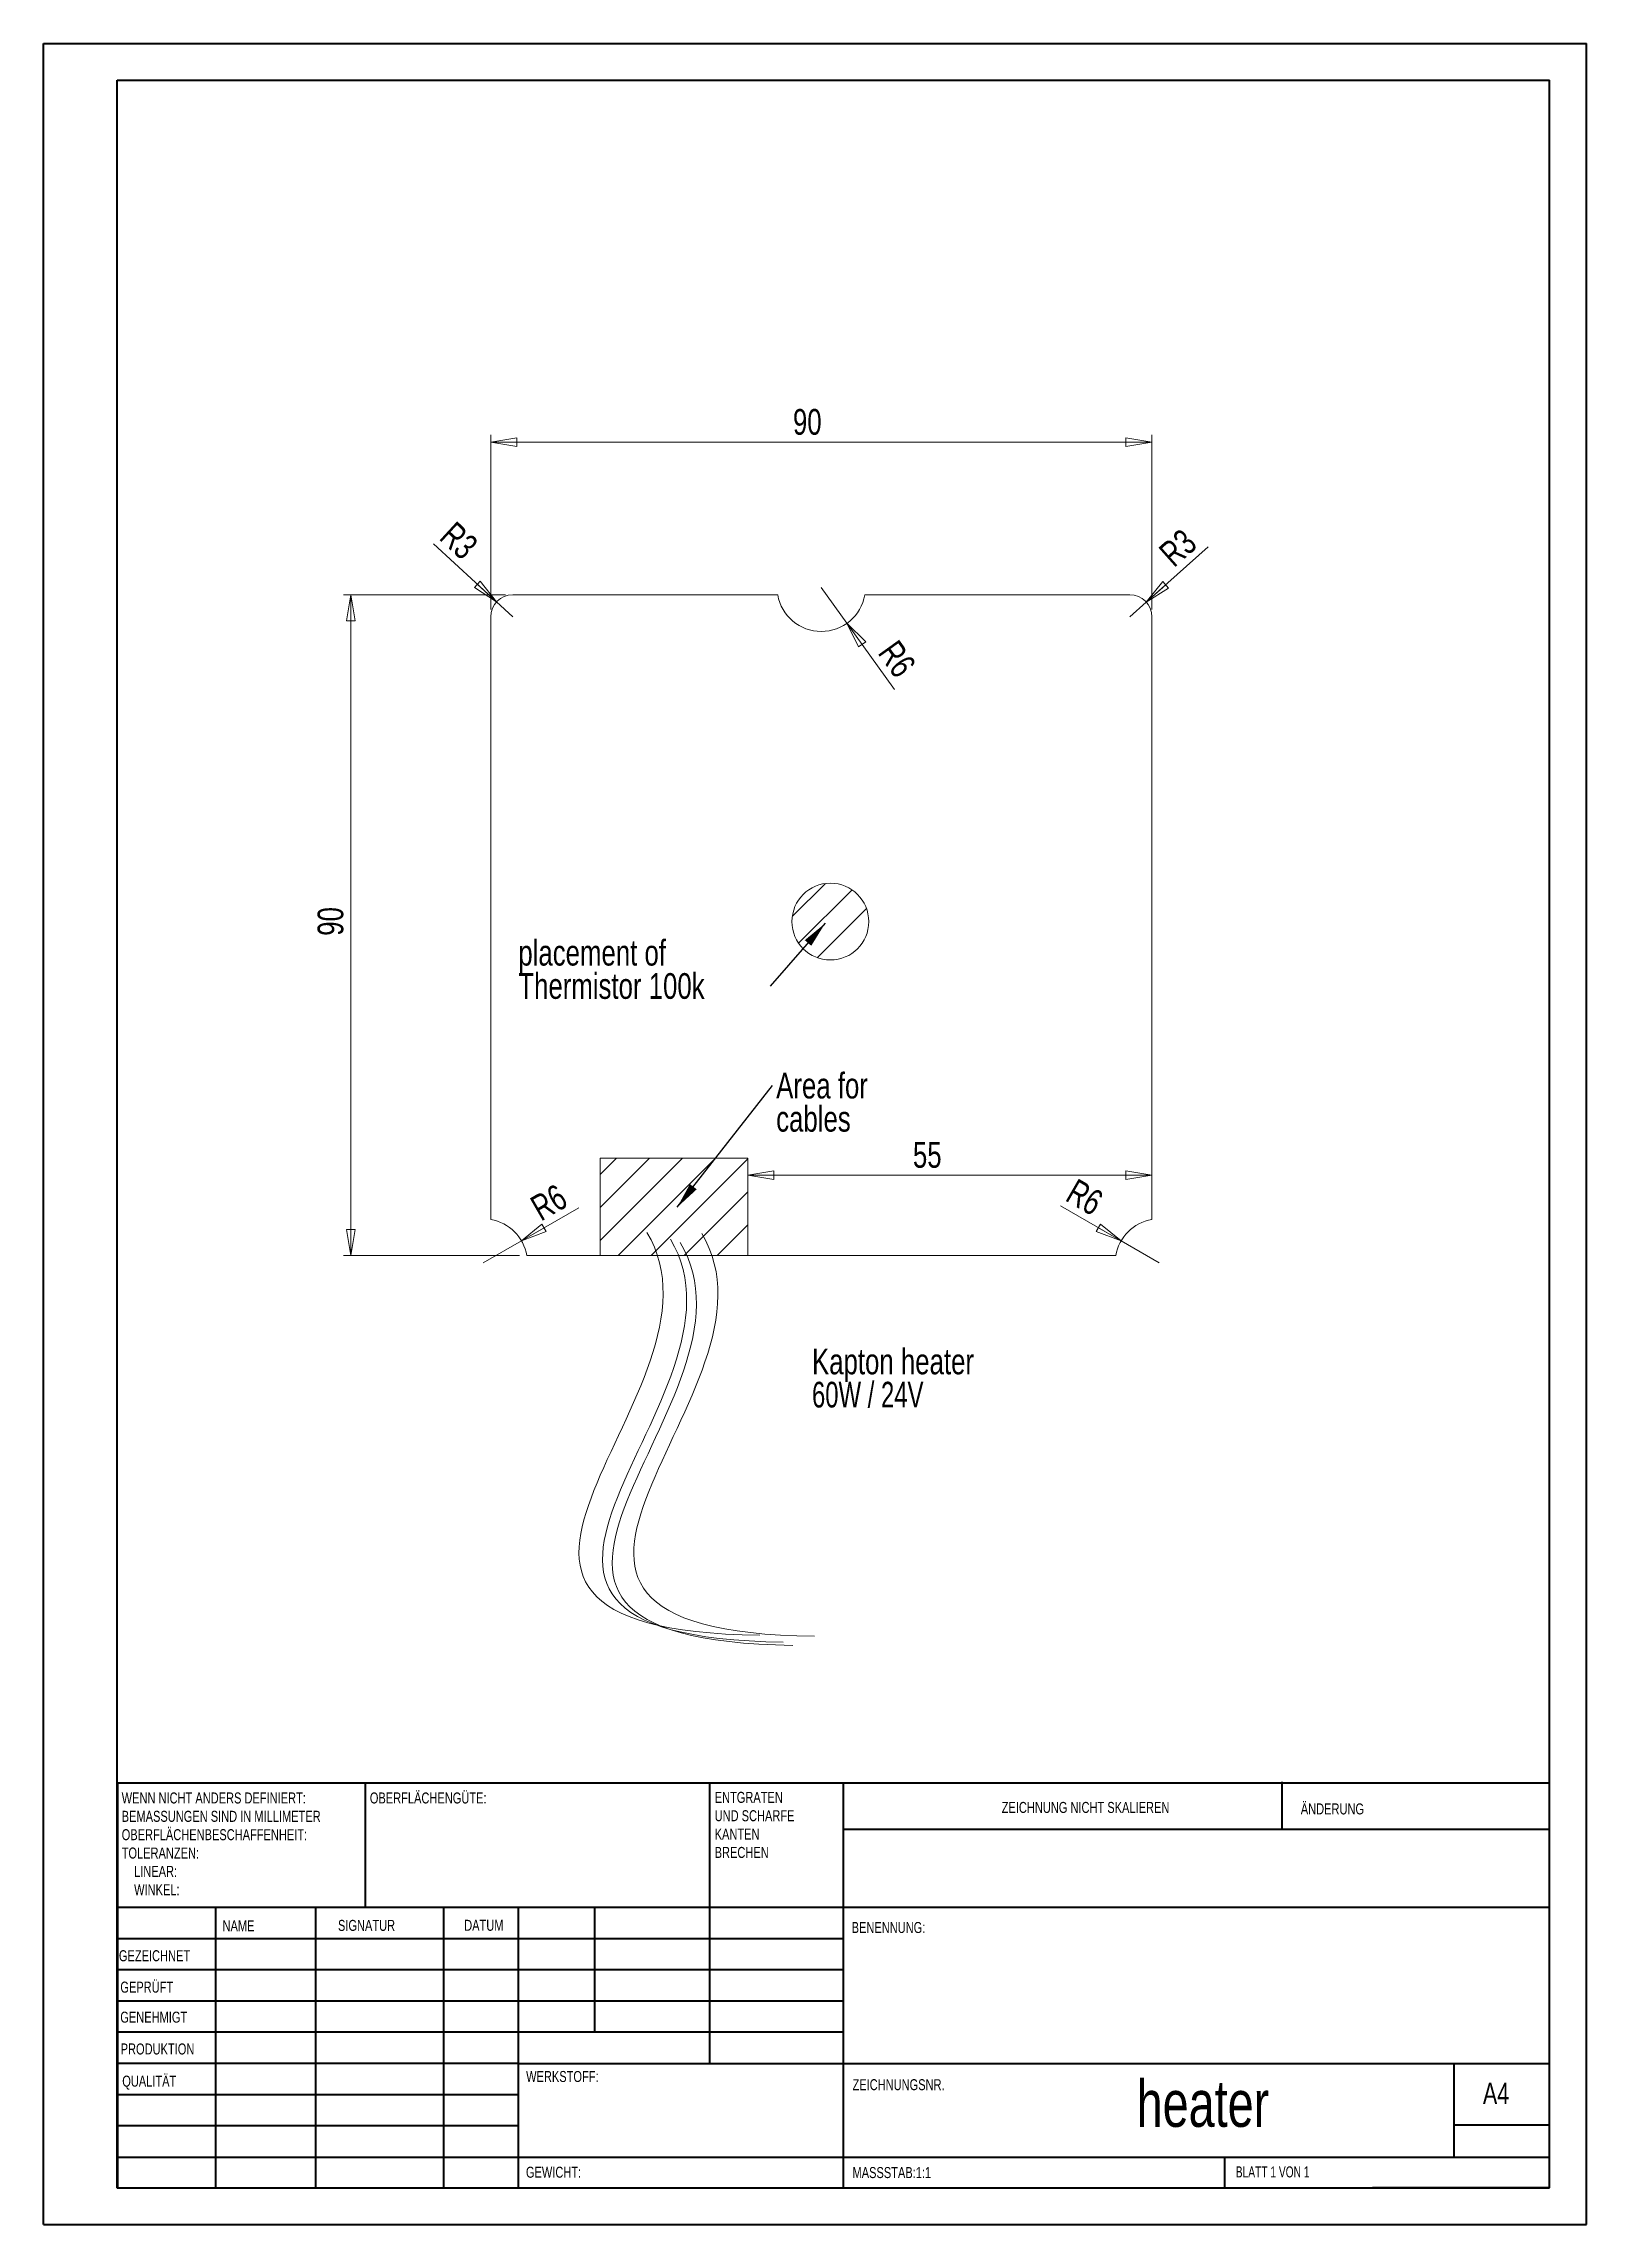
# Model space of a CAD drawing. Header units: millimetres. Extents: x 0 to 210, y 0 to 297.
import ezdxf

# ---------------------------------------------------------------- set-up
doc = ezdxf.new("R2010")
doc.units = ezdxf.units.MM
doc.styles.add('SLDTEXTSTYLE0', font='TXT', dxfattribs={"width": 0.75})
doc.styles.add('SLDTEXTSTYLE1', font='TXT', dxfattribs={"width": 0.692308})
doc.styles.add('SLDTEXTSTYLE2', font='TXT', dxfattribs={"width": 0.694444})
doc.dimstyles.new('SLDDIMSTYLE0', dxfattribs={"dimtxt": 3.5, "dimasz": 3.556, "dimexe": 0, "dimexo": 0.0625, "dimgap": 0.875, "dimtad": 1, "dimrnd": 1e-09, "dimzin": 12, "dimdsep": 46, "dimtxsty": 'SLDTEXTSTYLE0', "dimblk1": 'CLOSED', "dimblk2": 'CLOSED', "dimsah": 1, "dimcen": 0.09, "dimadec": 0, "dimazin": 3, "dimtfac": 1, "dimtofl": 0, "dimtmove": 0, "dimatfit": 3, "dimldrblk": 'CLOSED', "dimfxl": 1, "dimfrac": 2, "dimtolj": 1, "dimtzin": 12, "dimarcsym": 0})
doc.dimstyles.new('SLDDIMSTYLE1', dxfattribs={"dimtxt": 3.5, "dimasz": 3.556, "dimexe": 0, "dimexo": 0.0625, "dimgap": 0.875, "dimtad": 1, "dimrnd": 1e-09, "dimzin": 12, "dimdsep": 46, "dimtxsty": 'SLDTEXTSTYLE0', "dimblk1": 'CLOSED', "dimblk2": 'CLOSED', "dimsah": 1, "dimcen": 0, "dimadec": 0, "dimazin": 3, "dimtfac": 1, "dimtofl": 0, "dimtmove": 0, "dimatfit": 3, "dimldrblk": 'CLOSED', "dimfxl": 1, "dimfrac": 2, "dimtolj": 1, "dimtzin": 12, "dimarcsym": 0})
doc.dimstyles.new('SLDDIMSTYLE2', dxfattribs={"dimtxt": 0.18, "dimasz": 3.556, "dimexe": 0, "dimexo": 0.0625, "dimgap": 0, "dimtad": 0, "dimtih": 1, "dimtoh": 1, "dimdec": 0, "dimrnd": 1e-09, "dimzin": 0, "dimdsep": 46, "dimtxsty": 'Standard', "dimsah": 1, "dimcen": 0.09, "dimadec": 0, "dimazin": 0, "dimtfac": 3.556, "dimtdec": 0, "dimtofl": 0, "dimtmove": 0, "dimatfit": 3, "dimfxl": 1, "dimfrac": 2, "dimtolj": 1, "dimtzin": 0, "dimarcsym": 0})

# ---------------------------------------------------------------- blocks, each defined once
blk = doc.blocks.new('SW_NOTE_0')
at = {"color": 0, "linetype": 'Continuous', "lineweight": 0, "char_height": 1.5, "attachment_point": 1, "style": 'SLDTEXTSTYLE0'}
for s, insert in [('ENTGRATEN', (0, 1.93)), ('UND SCHARFE', (0, -0.57)), ('KANTEN', (0, -3.07)), ('BRECHEN', (0, -5.57))]:
    blk.add_mtext(s, dxfattribs=dict(at, insert=insert))
blk = doc.blocks.new('SW_NOTE_1')
at = {"color": 0, "linetype": 'Continuous', "lineweight": 0, "char_height": 1.5, "attachment_point": 1, "style": 'SLDTEXTSTYLE0'}
for s, insert in [('WENN NICHT ANDERS DEFINIERT:', (0, 1.93)), ('OBERFLÄCHENBESCHAFFENHEIT:', (0, -3.07)), ('BEMASSUNGEN SIND IN MILLIMETER', (0, -0.57)), ('TOLERANZEN:', (0, -5.57)), ('LINEAR:', (1.69, -8.07)), ('WINKEL:', (1.69, -10.57))]:
    blk.add_mtext(s, dxfattribs=dict(at, insert=insert))
blk = doc.blocks.new('_CLOSED')
at = {"color": 0, "linetype": 'ByBlock', "lineweight": -2}
for p, q in [((-1, 0.166667), (0, 0)), ((-1, 0.166667), (-1, -0.166667)), ((0, 0), (-1, -0.166667)), ((0, 0), (-1, 0))]:
    blk.add_line(p, q, dxfattribs=at)
blk = doc.blocks.new('_D')
at = {"color": 7, "linetype": 'Continuous', "lineweight": 0}
blk.add_line((95.93, 143.1), (150.93, 143.1), dxfattribs=at)
at = {"color": 7, "linetype": 'Continuous', "lineweight": 0, "xscale": 3.556, "yscale": 3.556, "rotation": 180}
blk.add_blockref('_CLOSED', (95.93, 143.1, 0.1), dxfattribs=at)
at = {"color": 7, "linetype": 'Continuous', "lineweight": 0, "xscale": 3.556, "yscale": 3.556}
blk.add_blockref('_CLOSED', (150.93, 143.1, 0.1), dxfattribs=at)
at = {"color": 7, "linetype": 'Continuous', "lineweight": 0, "insert": (118.41, 147.62), "char_height": 3.5, "attachment_point": 1, "style": 'SLDTEXTSTYLE0'}
blk.add_mtext('55', dxfattribs=at)
blk = doc.blocks.new('_D_1')
at = {"color": 7, "linetype": 'Continuous', "lineweight": 0}
for q in [(105.93, 223.15), (115.9, 209.26)]:
    blk.add_line((109.43, 218.28), q, dxfattribs=at)
at = {"color": 7, "linetype": 'Continuous', "lineweight": 0, "xscale": 3.556, "yscale": 3.556, "rotation": 125.6540362748}
blk.add_blockref('_CLOSED', (109.43, 218.28, -0.4), dxfattribs=at)
at = {"color": 7, "linetype": 'Continuous', "lineweight": 0, "insert": (116.37, 216.26), "char_height": 3.5, "attachment_point": 1, "rotation": 305.654, "style": 'SLDTEXTSTYLE0'}
blk.add_mtext('R6', dxfattribs=at)
blk = doc.blocks.new('_D_2')
at = {"color": 7, "linetype": 'Continuous', "lineweight": 0}
for q in [(138.5, 138.91), (151.93, 131.15)]:
    blk.add_line((146.74, 134.15), q, dxfattribs=at)
at = {"color": 7, "linetype": 'Continuous', "lineweight": 0, "xscale": 3.556, "yscale": 3.556, "rotation": 330}
blk.add_blockref('_CLOSED', (146.74, 134.15, -0.4), dxfattribs=at)
at = {"color": 7, "linetype": 'Continuous', "lineweight": 0, "insert": (140.73, 142.76), "char_height": 3.5, "attachment_point": 1, "rotation": 330, "style": 'SLDTEXTSTYLE0'}
blk.add_mtext('R6', dxfattribs=at)
blk = doc.blocks.new('_D_3')
at = {"color": 7, "linetype": 'Continuous', "lineweight": 0}
for q in [(72.93, 138.66), (59.93, 131.15)]:
    blk.add_line((65.13, 134.15), q, dxfattribs=at)
at = {"color": 7, "linetype": 'Continuous', "lineweight": 0, "xscale": 3.556, "yscale": 3.556, "rotation": 210}
blk.add_blockref('_CLOSED', (65.13, 134.15, -0.4), dxfattribs=at)
at = {"color": 7, "linetype": 'Continuous', "lineweight": 0, "insert": (66.02, 139.8), "char_height": 3.5, "attachment_point": 1, "rotation": 30, "style": 'SLDTEXTSTYLE0'}
blk.add_mtext('R6', dxfattribs=at)
blk = doc.blocks.new('_D_4')
at = {"color": 7, "linetype": 'Continuous', "lineweight": 0}
for p, q in [((60.93, 220.15), (60.93, 243.94)), ((150.93, 220.15), (150.93, 243.94)), ((60.93, 242.94), (150.93, 242.94))]:
    blk.add_line(p, q, dxfattribs=at)
at = {"color": 7, "linetype": 'Continuous', "lineweight": 0, "xscale": 3.556, "yscale": 3.556, "rotation": 180}
blk.add_blockref('_CLOSED', (60.93, 242.94, -0.4), dxfattribs=at)
at = {"color": 7, "linetype": 'Continuous', "lineweight": 0, "xscale": 3.556, "yscale": 3.556}
blk.add_blockref('_CLOSED', (150.93, 242.94, -0.4), dxfattribs=at)
at = {"color": 7, "linetype": 'Continuous', "lineweight": 0, "insert": (102.08, 247.45), "char_height": 3.5, "attachment_point": 1, "style": 'SLDTEXTSTYLE0'}
blk.add_mtext('90', dxfattribs=at)
blk = doc.blocks.new('_D_5')
at = {"color": 7, "linetype": 'Continuous', "lineweight": 0}
for p, q in [((62.93, 222.15), (40.88, 222.15)), ((41.88, 132.15), (41.88, 222.15)), ((64.85, 132.15), (40.88, 132.15))]:
    blk.add_line(p, q, dxfattribs=at)
at = {"color": 7, "linetype": 'Continuous', "lineweight": 0, "xscale": 3.556, "yscale": 3.556}
for p, rotation in [((41.88, 222.15, -0.4), 90), ((41.88, 132.15, -0.4), 270)]:
    blk.add_blockref('_CLOSED', p, dxfattribs=dict(at, rotation=rotation))
at = {"color": 7, "linetype": 'Continuous', "lineweight": 0, "insert": (37.37, 175.71), "char_height": 3.5, "attachment_point": 1, "rotation": 90, "style": 'SLDTEXTSTYLE0'}
blk.add_mtext('90', dxfattribs=at)
blk = doc.blocks.new('_D_6')
at = {"color": 7, "linetype": 'Continuous', "lineweight": 0}
for q in [(158.62, 228.66), (147.93, 219.15)]:
    blk.add_line((150.17, 221.15), q, dxfattribs=at)
at = {"color": 7, "linetype": 'Continuous', "lineweight": 0, "xscale": 3.556, "yscale": 3.556, "rotation": 221.6680272762}
blk.add_blockref('_CLOSED', (150.17, 221.15, -0.4), dxfattribs=at)
at = {"color": 7, "linetype": 'Continuous', "lineweight": 0, "insert": (151.62, 228.37), "char_height": 3.5, "attachment_point": 1, "rotation": 41.668, "style": 'SLDTEXTSTYLE0'}
blk.add_mtext('R3', dxfattribs=at)
blk = doc.blocks.new('_D_7')
at = {"color": 7, "linetype": 'Continuous', "lineweight": 0}
for q in [(53.14, 229.08), (63.93, 219.15)]:
    blk.add_line((61.73, 221.18), q, dxfattribs=at)
at = {"color": 7, "linetype": 'Continuous', "lineweight": 0, "xscale": 3.556, "yscale": 3.556, "rotation": 317.3844917087}
blk.add_blockref('_CLOSED', (61.73, 221.18, -0.4), dxfattribs=at)
at = {"color": 7, "linetype": 'Continuous', "lineweight": 0, "insert": (56.15, 232.35), "char_height": 3.5, "attachment_point": 1, "rotation": 317.3845, "style": 'SLDTEXTSTYLE0'}
blk.add_mtext('R3', dxfattribs=at)
blk = doc.blocks.new('SW_NOTE_2')
at = {"color": 0, "linetype": 'Continuous', "lineweight": 0, "char_height": 3.5, "attachment_point": 1, "style": 'SLDTEXTSTYLE0'}
for s, insert in [('Area for', (0.51, 1.75)), ('cables', (0.51, -2.77))]:
    blk.add_mtext(s, dxfattribs=dict(at, insert=insert))
blk = doc.blocks.new('SW_NOTE_3')
at = {"color": 0, "linetype": 'Continuous', "lineweight": 0, "char_height": 3.5, "attachment_point": 1, "style": 'SLDTEXTSTYLE0'}
for s, insert in [('placement of', (-34.3, 6.32)), ('Thermistor 100k', (-34.3, 1.79))]:
    blk.add_mtext(s, dxfattribs=dict(at, insert=insert))
blk = doc.blocks.new('SW_NOTE_4')
at = {"color": 0, "linetype": 'Continuous', "lineweight": 0, "char_height": 3.5, "attachment_point": 1}
for s, insert, style in [('Kapton heater', (0, 4.51), 'SLDTEXTSTYLE0'), ('60W / 24V', (0, -0.01), 'SLDTEXTSTYLE2')]:
    blk.add_mtext(s, dxfattribs=dict(at, insert=insert, style=style))

msp = doc.modelspace()

# ---------------------------------------------------------------- hatches: boundary and pattern name
at = {"linetype": 'Continuous'}
h = msp.add_hatch(dxfattribs=at)
h.set_pattern_fill('ANSI31', style=0)
edge = h.paths.add_edge_path(flags=0)
edge.add_arc((107.17, 177.641), 5.228, 0, 360)
h = msp.add_hatch(dxfattribs=at)
h.set_pattern_fill('ANSI31', style=0)
h.paths.add_polyline_path([(75.826, 132.151), (95.933, 132.151), (95.933, 145.405), (75.826, 145.405)], flags=0)

# ---------------------------------------------------------------- linework, layer by layer
at = {"color": 7, "linetype": 'Continuous', "lineweight": 40}
for p, q in [((0.079, 0.215), (0.079, 297.215)), ((0.079, 297.215), (210.079, 297.215)), ((210.079, 0.215), (210.079, 297.215)), ((210.079, 292.215), (210.079, 297.215)), ((10.079, 292.215), (205.079, 292.215)), ((10.079, 5.215), (10.079, 292.215)), ((205.079, 5.215), (205.079, 292.215)), ((10.111, 60.371), (205.079, 60.371)), ((10.111, 60.371), (10.111, 5.121)), ((43.911, 43.371), (43.911, 60.371)), ((90.711, 60.371), (90.711, 22.121)), ((108.911, 60.371), (108.911, 5.121)), ((168.679, 54.09), (168.679, 60.465)), ((205.079, 53.996), (108.911, 53.996)), ((205.079, 43.371), (10.111, 43.371)), ((23.483, 43.371), (23.483, 5.121)), ((37.102, 43.371), (37.102, 5.121)), ((54.51, 43.371), (54.51, 5.121)), ((64.711, 5.121), (64.711, 43.371)), ((75.111, 26.371), (75.111, 43.371)), ((108.911, 39.121), (10.111, 39.121)), ((108.911, 34.871), (10.111, 34.871)), ((108.911, 30.621), (10.111, 30.621)), ((108.911, 26.371), (10.111, 26.371)), ((64.711, 22.121), (10.111, 22.121)), ((64.711, 22.121), (205.079, 22.121)), ((192.079, 9.465), (192.079, 22.215)), ((64.711, 17.871), (10.111, 17.871)), ((64.711, 13.621), (10.111, 13.621)), ((205.079, 13.715), (192.079, 13.715)), ((10.111, 9.371), (205.079, 9.371)), ((160.879, 5.215), (160.879, 9.465)), ((10.079, 5.215), (205.079, 5.215)), ((205.079, 5.215), (180.988, 5.215)), ((0.079, 0.215), (210.079, 0.215))]:
    msp.add_line(p, q, dxfattribs=at)
at = {"color": 7, "linetype": 'Continuous', "lineweight": 15}
for p, q in [((100.017, 222.151), (63.933, 222.151)), ((147.933, 222.151), (111.849, 222.151)), ((60.933, 219.151), (60.933, 137.068)), ((150.933, 137.068), (150.933, 219.151)), ((65.849, 132.151), (146.017, 132.151))]:
    msp.add_line(p, q, dxfattribs=at)
at = {"color": 7, "linetype": 'Continuous', "lineweight": 0}
for p, q in [((75.826, 132.151), (75.826, 145.405)), ((75.826, 145.405), (95.933, 145.405)), ((95.933, 132.151), (95.933, 145.405)), ((75.826, 132.151), (95.933, 132.151))]:
    msp.add_line(p, q, dxfattribs=at)
msp.add_circle((107.17, 177.641), 5.228, dxfattribs=at)
at = {"color": 7, "linetype": 'Continuous', "lineweight": 15}
for centre, radius, start, end in [((63.933, 219.151), 3, 90, 180), ((105.933, 223.151), 6, 189.59407, 350.40593), ((147.933, 219.151), 3, 0, 90), ((59.933, 131.151), 6, 9.59407, 80.40593), ((151.933, 131.151), 6, 99.59407, 170.40593)]:
    msp.add_arc(centre, radius, start, end, dxfattribs=at)
at = {"color": 5, "linetype": 'Continuous', "lineweight": 0}
for points in [[(82.196, 135.32), (95.113, 113.948), (44.93, 81.214), (97.555, 80.452)], [(85.399, 134.376), (98.315, 113.004), (48.132, 80.27), (100.757, 79.508)], [(86.725, 133.943), (99.641, 112.571), (49.458, 79.837), (102.083, 79.074)], [(89.653, 135.171), (102.569, 113.799), (52.387, 81.065), (105.012, 80.302)]]:
    msp.add_open_spline(points, degree=3, dxfattribs=at)

# ---------------------------------------------------------------- block references
at = {"color": 7, "linetype": 'Continuous', "lineweight": 0}
for name, p in [('SW_NOTE_3', (98.993, 168.832)), ('SW_NOTE_2', (99.284, 155.305)), ('SW_NOTE_4', (104.668, 114.977)), ('SW_NOTE_1', (10.704, 57.108)), ('SW_NOTE_0', (91.42, 57.19))]:
    msp.add_blockref(name, p, dxfattribs=at)

# ---------------------------------------------------------------- texts
for s, insert, char_height, attachment_point, style in [('OBERFLÄCHENGÜTE:', (44.482, 59.04), 1.5, 1, 'SLDTEXTSTYLE0'), ('ZEICHNUNG NICHT SKALIEREN', (130.493, 57.748), 1.5, 1, 'SLDTEXTSTYLE0'), ('ÄNDERUNG', (171.206, 57.55), 1.5, 1, 'SLDTEXTSTYLE0'), ('NAME', (24.433, 41.622), 1.5, 1, 'SLDTEXTSTYLE0'), ('SIGNATUR', (40.144, 41.683), 1.5, 1, 'SLDTEXTSTYLE0'), ('DATUM', (57.326, 41.697), 1.5, 1, 'SLDTEXTSTYLE0'), ('BENENNUNG:', (110.067, 41.399), 1.5, 1, 'SLDTEXTSTYLE0'), ('GEZEICHNET', (10.323, 37.551), 1.5, 1, 'SLDTEXTSTYLE0'), ('GEPRÜFT', (10.521, 33.275), 1.5, 1, 'SLDTEXTSTYLE0'), ('GENEHMIGT', (10.513, 29.185), 1.5, 1, 'SLDTEXTSTYLE0'), ('PRODUKTION', (10.566, 24.855), 1.5, 1, 'SLDTEXTSTYLE0'), ('QUALITÄT', (10.78, 20.471), 1.5, 1, 'SLDTEXTSTYLE0'), ('WERKSTOFF:', (65.757, 21.107), 1.5, 1, 'SLDTEXTSTYLE0'), ('ZEICHNUNGSNR.', (110.185, 19.99), 1.5, 1, 'SLDTEXTSTYLE0'), ('heater', (157.887, 19.847), 6.35, 2, 'SLDTEXTSTYLE0'), ('A4', (196, 19.515), 2.9104, 1, 'SLDTEXTSTYLE0'), ('GEWICHT:', (65.729, 8.07), 1.4986, 1, 'SLDTEXTSTYLE0'), ('MASSSTAB:1:1', (110.185, 8.021), 1.5, 1, 'SLDTEXTSTYLE0'), ('BLATT 1 VON 1', (162.357, 8.115), 1.5, 1, 'SLDTEXTSTYLE1')]:
    msp.add_mtext(s, dxfattribs=dict(at, insert=insert, char_height=char_height, attachment_point=attachment_point, style=style))

# ---------------------------------------------------------------- dimensions: what is measured, and where the dimension line sits
for base, p1, p2, picture, middle in [((150.933, 242.935), (60.933, 219.151), (150.933, 219.151), '_D_4', (104.668, 242.935)), ((150.933, 143.104), (95.933, 145.405), (150.933, 137.068), '_D', (120.999, 143.104))]:
    dim = msp.add_linear_dim(base=base, p1=p1, p2=p2, dimstyle='SLDDIMSTYLE0', dxfattribs=at)
    dim.commit()
    dim.dimension.update_dxf_attribs({"geometry": picture, "text_midpoint": middle, "dimtype": 160})
for center, mpoint, picture, middle in [((63.933, 219.151), (61.726, 221.183), '_D_7', (54.909, 227.454)), ((147.933, 219.151), (150.174, 221.146), '_D_6', (156.828, 227.067)), ((105.933, 223.151), (109.431, 218.276), '_D_1', (114.469, 211.253)), ((59.933, 131.151), (65.129, 134.151), '_D_3', (70.842, 137.45)), ((151.933, 131.151), (146.737, 134.151), '_D_2', (140.6, 137.694))]:
    dim = msp.add_radius_dim(center=center, mpoint=mpoint, dimstyle='SLDDIMSTYLE1', dxfattribs=at)
    dim.commit()
    dim.dimension.update_dxf_attribs({"geometry": picture, "text_midpoint": middle, "dimtype": 164})
dim = msp.add_linear_dim(base=(41.879, 222.151), p1=(65.849, 132.151), p2=(63.933, 222.151), angle=90, dimstyle='SLDDIMSTYLE0', dxfattribs=at)
dim.commit()
dim.dimension.update_dxf_attribs({"geometry": '_D_5', "text_midpoint": (41.879, 178.301), "dimtype": 160})

# ---------------------------------------------------------------- leaders
for points in [[(106.465, 177.409), (98.993, 168.832)], [(86.325, 138.734), (99.284, 155.305)]]:
    msp.add_leader(points, dimstyle='SLDDIMSTYLE2', dxfattribs=at)

doc.saveas('drawing.dxf')
